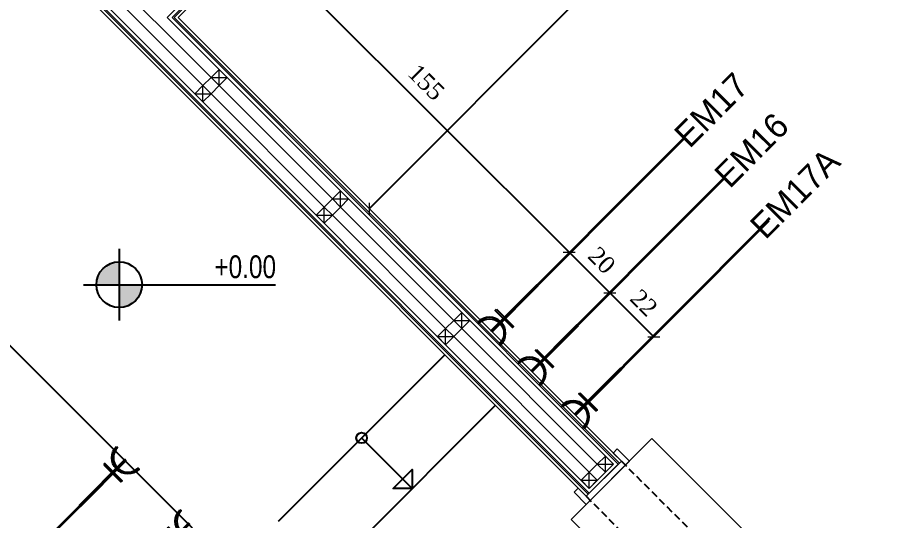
# Model space of a CAD drawing. Header units: millimetres. Extents: x 9129 to 19685, y -6152 to 3305.
# Drawn here: x 11244.9 to 11552.2, y 1532.2 to 1707.8 of the extents above; entities that cross this region are included whole.
import ezdxf
from ezdxf.enums import TextEntityAlignment as Align

# ---------------------------------------------------------------- set-up
doc = ezdxf.new("R2010")
doc.units = ezdxf.units.MM
doc.header["$LTSCALE"] = 5
doc.linetypes.add('DASHED', pattern=[0.75, 0.5, -0.25])
doc.layers.get('Defpoints').update_dxf_attribs({"lineweight": 9})
doc.layers.add('DY-49-Kot', color=7, linetype='Continuous')
doc.layers.add('ELEKTRİK', color=10, linetype='Continuous')
for name, color, linetype, lineweight in [('ELK', 1, 'Continuous', 35), ('no3_ahsap kesit on', 40, 'Continuous', 20), ('no3_alçıpan kesit', 210, 'Continuous', 20), ('no3_kutuprofil kesit', 74, 'Continuous', 18), ('no3_mermer gorunus on', 31, 'Continuous', 15), ('no3_seramik ön', 123, 'Continuous', 18), ('no3_ölçü tefriş', 252, 'Continuous', 0)]:
    doc.layers.add(name, color=color, linetype=linetype, lineweight=lineweight)
doc.styles.add('M_1.1', font='stylu.ttf', dxfattribs={"width": 0.8, "height": 5})
doc.styles.add('ROMANSTW', font='georgia.ttf')
doc.styles.add('TAKSİM', font='GOTHIC.TTF', dxfattribs={"height": 20})
doc.dimstyles.new('M2', dxfattribs={"dimtxt": 6, "dimasz": 3, "dimexe": 1, "dimexo": 4, "dimgap": 3, "dimtad": 1, "dimdec": 0, "dimzin": 12, "dimdsep": 46, "dimtxsty": 'ROMANSTW', "dimblk": 'ARCHTICK', "dimcen": 0.09, "dimse1": 1, "dimse2": 1, "dimclrd": 251, "dimclre": 251, "dimclrt": 1, "dimadec": 0, "dimazin": 0, "dimtfac": 1, "dimtdec": 0, "dimtix": 1, "dimtmove": 0, "dimatfit": 3, "dimldrblk": 'ARCHTICK', "dimfxl": 1, "dimtolj": 1, "dimtzin": 0, "dimarcsym": 0})

# ---------------------------------------------------------------- blocks, each defined once
blk = doc.blocks.new('plan3')
at = {"color": 252, "linetype": 'DASHED'}
for p, q in [((26778.99252464443, -6858.651355415057), (26864.03575330372, -6943.694584074343)), ((26766.68886665181, -6870.955013407707), (26851.73209531107, -6955.998242066971))]:
    blk.add_line(p, q, dxfattribs=at)
at = {"layer": 'no3_ahsap kesit on'}
blk.add_lwpolyline([(26776.16409751972, -6855.82292829033), (26777.57831108198, -6854.408714728064), (26781.82095176911, -6858.651355415186), (26766.68886665182, -6873.783440532461), (26762.4462259647, -6869.540799845347), (26763.86043952707, -6868.126586282973), (26766.68886665182, -6870.955013407714), (26778.99252464437, -6858.651355415182), (26776.16409751961, -6855.822928290445)], dxfattribs=at)
at = {"layer": 'no3_alçıpan kesit'}
for p, q in [((26620.22618331586, -6703.703390704879), (26869.84649017243, -6454.083083848527)), ((26621.92323959073, -6703.703390704879), (26871.54354644727, -6454.083083848514)), ((26505.7846598592, -6606.232429996695), (26767.7495268236, -6868.197296961102)), ((26776.23480819803, -6859.712015587034), (26620.22618331586, -6703.703390704879)), ((26777.93186447268, -6859.712015586847), (26621.92323959073, -6703.703390704879)), ((26767.7495268236, -6869.894353235934), (26777.93186447268, -6859.712015586847)), ((26767.74952682348, -6868.197296961216), (26776.23480819782, -6859.712015586843))]:
    blk.add_line(p, q, dxfattribs=at)
blk.add_lwpolyline([(26074.78316229019, -6197.858312812134), (25972.62358611937, -6300.017888982946), (26090.87332884026, -6418.265227903994), (26153.37366292566, -6355.763643979937), (26352.8486827197, -6555.238663776043), (26288.98564692088, -6619.101699574199), (26391.79904673582, -6721.915099391865), (26505.7846598592, -6607.929486271547), (26767.74952682358, -6869.894353235941)], dxfattribs=at)
at = {"layer": 'no3_kutuprofil kesit'}
for points in [[(26635.52055874188, -6724.654620380436), (26638.34898586661, -6727.483047505177), (26641.17741299136, -6724.654620380416), (26638.34898586661, -6721.826193255667), (26635.52055874188, -6724.654620380436), (26641.17741299136, -6724.654620380416), (26638.34898586661, -6727.483047505177), (26638.34898586661, -6721.826193255667)], [(26629.86370449225, -6730.311474630036), (26632.69213161701, -6733.139901754779), (26635.52055874173, -6730.311474630049), (26632.69213161699, -6727.48304750529), (26629.86370449225, -6730.311474630036), (26635.52055874173, -6730.311474630049), (26632.69213161701, -6733.139901754779), (26632.69213161699, -6727.48304750529)], [(26677.94696561306, -6767.081027251617), (26680.77539273782, -6769.909454376373), (26683.60381986256, -6767.081027251625), (26680.77539273782, -6764.252600126863), (26677.94696561306, -6767.081027251617), (26683.60381986256, -6767.081027251625), (26680.77539273782, -6769.909454376373), (26680.77539273782, -6764.252600126863)], [(26672.29011136344, -6772.737881501227), (26675.1185384882, -6775.566308625974), (26677.94696561295, -6772.737881501243), (26675.11853848819, -6769.90945437648), (26672.29011136344, -6772.737881501227), (26677.94696561295, -6772.737881501243), (26675.1185384882, -6775.566308625974), (26675.11853848819, -6769.90945437648)], [(26720.37337248426, -6809.507434122794), (26723.201799609, -6812.335861247555), (26726.03022673375, -6809.507434122783), (26723.20179960901, -6806.679006998056), (26720.37337248426, -6809.507434122794), (26726.03022673375, -6809.507434122783), (26723.201799609, -6812.335861247555), (26723.20179960901, -6806.679006998056)], [(26714.71651823464, -6815.164288372398), (26717.54494535938, -6817.992715497148), (26720.37337248415, -6815.164288372414), (26717.54494535939, -6812.33586124767), (26714.71651823464, -6815.164288372398), (26720.37337248415, -6815.164288372414), (26717.54494535938, -6817.992715497148), (26717.54494535939, -6812.33586124767)], [(26770.57795394849, -6859.712015587025), (26773.40638107326, -6862.540442711792), (26776.23480819801, -6859.712015587036), (26773.40638107327, -6856.883588462299), (26770.57795394849, -6859.712015587025), (26776.23480819801, -6859.712015587036), (26773.40638107326, -6862.540442711792), (26773.40638107327, -6856.883588462299)], [(26764.92109969889, -6865.368869836633), (26767.74952682366, -6868.197296961394), (26770.57795394838, -6865.368869836653), (26767.74952682366, -6862.540442711916), (26764.92109969889, -6865.368869836633), (26770.57795394838, -6865.368869836653), (26767.74952682366, -6868.197296961394), (26767.74952682366, -6862.540442711916)]]:
    blk.add_lwpolyline(points, dxfattribs=at)
at = {"layer": 'no3_mermer gorunus on', "lineweight": 9}
blk.add_lwpolyline([(26789.69045576546, -6850.781851418811), (26761.406184518, -6879.066122666292), (26843.62098605251, -6961.280924200793), (26871.90525729998, -6932.996652953339), (26789.69045576546, -6850.781851418811)], dxfattribs=at)
at = {"layer": 'no3_seramik ön'}
for p, q in [((26622.63034637191, -6703.703390704892), (26872.25065322846, -6454.083083848522)), ((26624.04455993427, -6703.703390704877), (26873.66486679083, -6454.083083848493)), ((26778.28541786327, -6859.358462196262), (26622.63034637191, -6703.703390704892)), ((26778.99252464446, -6858.651355415072), (26624.04455993427, -6703.703390704877))]:
    blk.add_line(p, q, dxfattribs=at)
for points in [[(26766.68886665181, -6870.955013407707), (26505.78465985918, -6610.05080661508), (26391.79904673581, -6724.036419735428), (26286.86432657736, -6619.101699574185), (26350.72736237614, -6555.238663776043), (26153.37367353077, -6357.884974928616), (26090.87335022607, -6420.386548071765), (25977.19792851663, -6306.713451548829)], [(26767.39597343301, -6870.247906626522), (26505.78465985919, -6608.636593052715), (26391.79904673583, -6722.622206173044), (26288.27854013971, -6619.101699574196), (26352.14157593852, -6555.238663776041), (26153.37366646071, -6356.470754296162), (26090.87333596887, -6418.972334626604), (25977.90503529786, -6306.006344767593)]]:
    blk.add_lwpolyline(points, dxfattribs=at)
at = {"layer": 'no3_ölçü tefriş'}
for points in [[(26635.52055874188, -6724.654620380436), (26632.69213161699, -6727.48304750529), (26593.09415187055, -6687.885067758867), (26595.92257899541, -6685.056640634002), (26635.52055874188, -6724.654620380436)], [(26677.94696561306, -6767.081027251617), (26675.11853848819, -6769.90945437648), (26635.52055874173, -6730.311474630049), (26638.34898586661, -6727.483047505177), (26677.94696561306, -6767.081027251617)], [(26720.37337248426, -6809.507434122794), (26717.54494535939, -6812.33586124767), (26677.94696561295, -6772.737881501243), (26680.77539273782, -6769.909454376373), (26720.37337248426, -6809.507434122794)], [(26770.57795394849, -6859.712015587025), (26767.74952682366, -6862.540442711916), (26720.37337248415, -6815.164288372414), (26723.201799609, -6812.335861247555), (26770.57795394849, -6859.712015587025)]]:
    blk.add_lwpolyline(points, dxfattribs=at)
blk = doc.blocks.new('Kot işareti-Plan')
at = {"layer": 'DY-49-Kot'}
h = blk.add_hatch(color=256, dxfattribs=at)
h.dxf.hatch_style = 1
h.paths.add_polyline_path([(0, 0.3500000000000227, 0.4142135623730944), (-0.3500000000000225, 0), (0, 0)])
h.paths.add_polyline_path([(0.3500000000000227, 0), (0, 0), (0, -0.3500000000000227, 0.4142135623730949)])
for points in [[(0, 0.5500000000000114), (0, -0.5500000000000114)], [(-0.5500000000000682, 0), (2.399999999999977, 0)]]:
    blk.add_lwpolyline(points, dxfattribs=at)
blk.add_circle((0, 0), 0.35, dxfattribs=at)
at = {"layer": 'DY-49-Kot', "style": 'M_1.1', "width": 0.8}
for tag, p in [('İNCEKOT', (2.408605840094197, 0.1000000000000227)), ('KABAKOT', (2.407746384176789, -0.4036134773100457))]:
    blk.add_attdef(tag, text='', height=0.35, dxfattribs=at).set_placement(p, align=Align.RIGHT)
blk = doc.blocks.new('RRR')
for p, q in [((28185.0518301437, -6858.435156671219), (28243.19742610479, -6800.289560710129)), ((28202.72949967336, -6876.112826200883), (28260.87509563445, -6817.967230239793))]:
    blk.add_line(p, q)
at = {"elevation": -4.883090500000175e-10}
blk.add_lwpolyline([(28214.12462812425, -6829.362358690674), (28231.80229765391, -6847.040028220339), (28225.17238377139, -6847.040028220339), (28231.86151661686, -6840.35089537487), (28231.80229765391, -6847.040028220339)], dxfattribs=at)
blk.add_circle((28214.12462812425, -6829.362358690674), 1.861831321058999)
at = {"xscale": 22.76837192191504, "yscale": 22.76837192191504, "zscale": 22.76837192191504}
blk.add_blockref('Kot işareti-Plan', (28129.37674254187, -6775.801289987006, -45.93390609344364), dxfattribs=at).add_auto_attribs({'İNCEKOT': '+0.00'})
blk = doc.blocks.new('A$C50025146')
at = {"layer": 'ELEKTRİK'}
for points in [[(16.0258407970905, 9.846670621633166), (16.5885051934838, 9.846670621633166), (16.5885051934838, 1.406704675742731), (16.0258407970905, 1.406704675742731)], [(6.940050297998823e-05, 5.345355450490388), (6.940050297998823e-05, 5.908019846885509), (22.50664525620232, 5.908019846885509), (22.50664525620232, 5.345355450490388)]]:
    blk.add_hatch(color=256, dxfattribs=at).paths.add_polyline_path(points)
h = blk.add_hatch(color=256, dxfattribs=at)
edge = h.paths.add_edge_path()
edge.add_line((23.70435837441619, 11.25333161261187), (23.70435837441619, 10.69066721622039))
edge.add_ellipse((23.70435837441619, 5.626687648689767), major_axis=(3.580774291992597, -3.580774291992606), ratio=0.9999999999999413, start_angle=134.9999999999983, end_angle=314.9999999999983)
edge.add_line((23.70435837441619, 0.5627080811555061), (23.70435837441619, 4.368476402305532e-05))
edge.add_ellipse((23.70435837441619, 5.626687648689767), major_axis=(3.978638102213783, 3.978638102213774), ratio=0.9999999999999128, start_angle=45.0000000000025, end_angle=225.0000000000025, ccw=False)
for points, elevation in [([(16.0258407970905, 1.406704675742731), (16.0258407970905, 9.846670621633166), (16.5885051934838, 9.846670621633166), (16.5885051934838, 1.406704675742731)], 4.791194770819646e-08), ([(6.940050297998823e-05, 5.908019846885509), (22.50664525620232, 5.908019846885509), (22.50664525620232, 5.345355450490388), (6.940050297998823e-05, 5.345355450490388)], 4.794507297291503e-08)]:
    blk.add_lwpolyline(points, close=True, dxfattribs=dict(at, elevation=elevation))
at = {"layer": 'ELEKTRİK', "elevation": 4.798666618537076e-08}
blk.add_lwpolyline([(23.70435837441437, 4.368476402305532e-05), (23.70435837441619, 0.5627080811555061, -0.9999999999999944), (23.70435837441619, 10.69066721622039), (23.70435837441619, 11.25333161261187, 0.9999999999999944)], format="xyb", close=True, dxfattribs=at)
blk = doc.blocks.new('_ArchTick')
at = {"color": 0, "linetype": 'ByBlock', "const_width": 0.15}
blk.add_lwpolyline([(-0.5, -0.5), (0.5, 0.5)], dxfattribs=at)
blk = doc.blocks.new('*D280')
at = {"color": 251, "lineweight": -2, "ltscale": 5, "transparency": 16777216}
blk.add_line((11328.30811664682, 1735.126173528412), (11437.78767915722, 1625.851159210562), dxfattribs=at)
at = {"layer": 'Defpoints', "color": 0, "ltscale": 5, "transparency": 16777216}
for p in [(11301.07876033833, 1707.845847511502), (11437.78767915722, 1625.851159210562), (11426.45798727904, 1614.500259666477)]:
    blk.add_point(p, dxfattribs=at)
at = {"color": 251, "lineweight": -2, "ltscale": 5, "transparency": 16777216, "xscale": 3, "yscale": 3, "zscale": 3}
for p, rotation in [((11328.30811664682, 1735.126173528412), 135.0535748549563), ((11437.78767915722, 1625.851159210562), 315.0535748549564)]:
    blk.add_blockref('_ArchTick', p, dxfattribs=dict(at, rotation=rotation))
at = {"color": 1, "ltscale": 5, "true_color": 0xff0000, "transparency": 16777216, "insert": (11387.82413570127, 1685.273844646263), "char_height": 6, "attachment_point": 5, "rotation": 315.0535748549563, "style": 'ROMANSTW'}
blk.add_mtext('\\A1;155', dxfattribs=at)
blk = doc.blocks.new('*D281')
at = {"color": 251, "lineweight": -2, "ltscale": 5, "transparency": 16777216}
blk.add_line((11437.78767915722, 1625.851159210572), (11452.00872831988, 1611.656680211658), dxfattribs=at)
at = {"layer": 'Defpoints', "color": 0, "ltscale": 5, "transparency": 16777216}
for p in [(11426.45798727904, 1614.500259666484), (11452.00872831988, 1611.656680211658), (11440.6790364417, 1600.305780667572)]:
    blk.add_point(p, dxfattribs=at)
at = {"color": 251, "lineweight": -2, "ltscale": 5, "transparency": 16777216, "xscale": 3, "yscale": 3, "zscale": 3}
for p, rotation in [((11437.78767915722, 1625.851159210572), 135.0535748549563), ((11452.00872831988, 1611.656680211658), 315.0535748549564)]:
    blk.add_blockref('_ArchTick', p, dxfattribs=dict(at, rotation=rotation))
at = {"color": 1, "ltscale": 5, "true_color": 0xff0000, "transparency": 16777216, "insert": (11449.18400453899, 1623.047742956696), "char_height": 6, "attachment_point": 5, "rotation": 315.0535748549563, "style": 'ROMANSTW'}
blk.add_mtext('\\A1;20', dxfattribs=at)
blk = doc.blocks.new('*D282')
at = {"color": 251, "lineweight": -2, "ltscale": 5, "transparency": 16777216}
blk.add_line((11452.00872831988, 1611.656680211661), (11467.3983046746, 1596.29585726037), dxfattribs=at)
at = {"layer": 'Defpoints', "color": 0, "ltscale": 5, "transparency": 16777216}
for p in [(11440.6790364417, 1600.305780667572), (11467.3983046746, 1596.29585726037), (11456.06861279642, 1584.944957716285, -1.953236200003125e-09)]:
    blk.add_point(p, dxfattribs=at)
at = {"color": 251, "lineweight": -2, "ltscale": 5, "transparency": 16777216, "xscale": 3, "yscale": 3, "zscale": 3}
for p, rotation in [((11452.00872831988, 1611.656680211661), 135.0535748549563), ((11467.3983046746, 1596.29585726037), 315.0535748549564)]:
    blk.add_blockref('_ArchTick', p, dxfattribs=dict(at, rotation=rotation))
at = {"color": 1, "ltscale": 5, "true_color": 0xff0000, "transparency": 16777216, "insert": (11463.94218821672, 1608.222874681302), "char_height": 6, "attachment_point": 5, "rotation": 315.0535748549563, "style": 'ROMANSTW'}
blk.add_mtext('\\A1;22', dxfattribs=at)
blk = doc.blocks.new('*D289')
at = {"color": 251, "lineweight": -2, "ltscale": 5, "transparency": 16777216}
blk.add_line((11557.19681000185, 1830.671335987379), (11367.89225845868, 1641.012431675631), dxfattribs=at)
at = {"layer": 'Defpoints', "color": 0, "ltscale": 5, "transparency": 16777216}
for p in [(11597.51979970261, 1790.423684500183), (11367.89225845868, 1641.012431675631), (11378.55274269342, 1630.371865156412)]:
    blk.add_point(p, dxfattribs=at)
at = {"color": 251, "lineweight": -2, "ltscale": 5, "transparency": 16777216, "xscale": 3, "yscale": 3, "zscale": 3}
for p, rotation in [((11557.19681000185, 1830.671335987379), 45.0535748549563), ((11367.89225845868, 1641.012431675631), 225.0535748549563)]:
    blk.add_blockref('_ArchTick', p, dxfattribs=dict(at, rotation=rotation))
at = {"color": 1, "ltscale": 5, "true_color": 0xff0000, "transparency": 16777216, "insert": (11458.22267571263, 1740.155667523771), "char_height": 6, "attachment_point": 5, "rotation": 45.05357485495629, "style": 'ROMANSTW'}
blk.add_mtext('\\A1;268', dxfattribs=at)

msp = doc.modelspace()

# ---------------------------------------------------------------- linework, layer by layer
at = {"elevation": 7.636103971364605e-10}
msp.add_lwpolyline([(11457.25638158946, 1286.318924864046), (11062.44786755622, 1681.127438897278), (11108.40980833336, 1727.089379674412), (11503.2183223666, 1332.280865641182)], close=True, dxfattribs=at)
at = {"layer": 'ELK', "color": 1}
for p, q in [((11478.24389388741, 1665.984866198575), (11410.75744067967, 1598.372087388317)), ((11492.26582521916, 1651.98913300504), (11424.77937201142, 1584.376354194782)), ((11507.45628374296, 1636.827055859134), (11439.96983053522, 1569.214277048876)), ((11215.12677615076, 1485.598656065775), (11282.61322935845, 1553.211434876073))]:
    msp.add_line(p, q, dxfattribs=at)

# ---------------------------------------------------------------- block references
for name, p in [('plan3', (-15322.96579959594, 8411.54923821638)), ('RRR', (-16848.92695582742, 8390.336382297304))]:
    msp.add_blockref(name, p)
at = {"layer": 'ELEKTRİK', "rotation": 225.0535748549683}
for p in [(11422.67476660075, 1618.276509949003, -4.892169107291815e-08), (11436.6966979325, 1604.280776755468, -4.892169107291815e-08), (11451.88715645631, 1589.118699609562, -4.892169107291815e-08)]:
    msp.add_blockref('A$C50025146', p, dxfattribs=at)
at = {"layer": 'ELEKTRİK', "xscale": -1, "rotation": 225.0535748549684}
for p in [(11262.73112836366, 1541.256906252306, -4.718146257577857e-08), (11284.93676559713, 1519.092757337367, -4.718146257577857e-08)]:
    msp.add_blockref('A$C50025146', p, dxfattribs=at)

# ---------------------------------------------------------------- texts
at = {"layer": 'ELK', "color": 1, "style": 'TAKSİM'}
for s, p in [('EM17', (11490.56685754705, 1672.536486652266)), ('EM16', (11504.5887888788, 1658.540753458731)), ('EM17A', (11519.77924740261, 1643.378676312826))]:
    msp.add_text(s, height=8.639999999999999, rotation=45.05357485497468, dxfattribs=at).set_placement(p, align=Align.CENTER)

# ---------------------------------------------------------------- dimensions: what is measured, and where the dimension line sits
at = {"ltscale": 5}
for base, p1, p2, angle, picture, middle in [((11367.89225845868, 1641.012431675631), (11597.51979970261, 1790.423684500182), (11378.55274269342, 1630.371865156412), 45.0535748549563, '*D289', (11458.22267571263, 1740.155667523771)), ((11437.78767915722, 1625.851159210562), (11301.07876033833, 1707.845847511502), (11426.45798727904, 1614.500259666477), 315.0535748549563, '*D280', (11387.82413570127, 1685.273844646263))]:
    dim = msp.add_linear_dim(base=base, p1=p1, p2=p2, angle=angle, dimstyle='M2', dxfattribs=at)
    dim.commit()
    dim.dimension.update_dxf_attribs({"geometry": picture, "text_midpoint": middle})
for base, p1, p2, picture, middle in [((11452.00872831988, 1611.656680211658), (11426.45798727904, 1614.500259666484), (11440.6790364417, 1600.305780667572), '*D281', (11449.18400453899, 1623.047742956696)), ((11467.3983046746, 1596.29585726037), (11440.6790364417, 1600.305780667572), (11456.06861279642, 1584.944957716285, -1.953236200003125e-09), '*D282', (11463.94218821672, 1608.222874681302))]:
    dim = msp.add_linear_dim(base=base, p1=p1, p2=p2, angle=315.0535748549563, dimstyle='M2', override={"dimtmove": 1}, dxfattribs=at)
    dim.commit()
    dim.dimension.update_dxf_attribs({"geometry": picture, "text_midpoint": middle})

doc.saveas('drawing.dxf')
